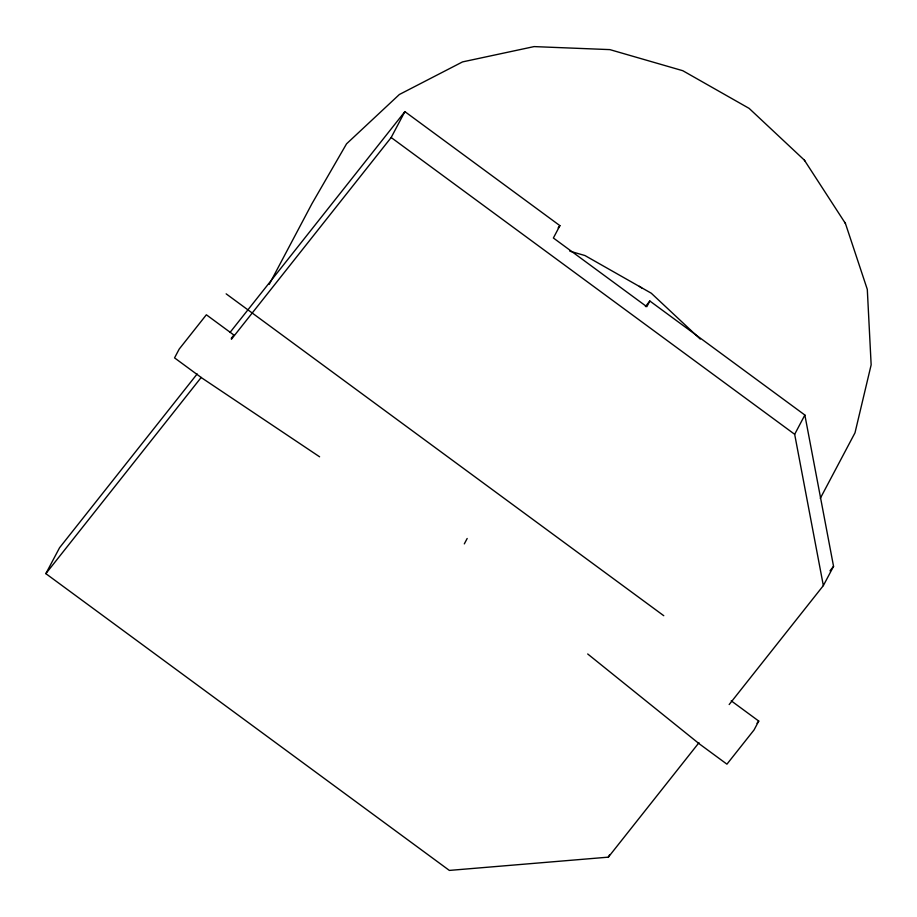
<?xml version="1.0" encoding="UTF-8"?>
<svg xmlns="http://www.w3.org/2000/svg" width="917" height="917" viewBox="0 0 917 917"><rect width="100%" height="100%" fill="white"/><g stroke="black" fill="none" stroke-linecap="round" stroke-linejoin="round"><path stroke-width="1.38" d="M698.972 742.701L608.349 857.154L449.353 870.416L45.85 573.641L59.559 547.747L197.155 373.964M269.243 284.362L311.975 203.654L346.546 143.831L399.353 94.508L462.546 61.898L534.084 46.595L609.874 49.621L682.798 70.712L749.132 108.389L804.347 160.108L845.44 223.484L867.299 289.394L871.15 364.84L854.999 432.813L820.279 498.389M231.382 339.324L391.169 137.516L404.878 111.622L559.909 225.651L553.375 237.996L646.806 306.714L649.832 301.005L804.862 415.034L833.553 566.339L823.351 585.608L729.175 704.543M464.311 543.884L467.177 538.474M823.351 585.608L794.672 434.303L804.862 415.034M608.349 857.154L609.622 854.747M731.227 700.829L758.749 721.071L754.083 729.898L726.94 764.17L699.419 743.928L587.694 653.97M229.995 332.481L404.878 111.622M231.256 338.35L233.881 335.026L206.359 314.783L179.216 349.056L174.551 357.882L202.072 378.125L319.609 456.804M45.85 573.641L201.201 377.437M558.132 227.886L559.909 225.651M645.396 306.61L649.832 301.005M830 570.832L833.553 566.339M757.006 723.284L758.749 721.071M569.801 251.155L584.943 255.534L651.265 293.211L700.244 339.072M391.169 137.516L794.672 434.303M226.155 293.841L663.77 615.708M844.695 222.338L845.44 223.484M804.347 160.108L804.828 160.865M639.344 286.299A268.28 240.3 27.9 0 1 641.682 287.927"/></g></svg>
